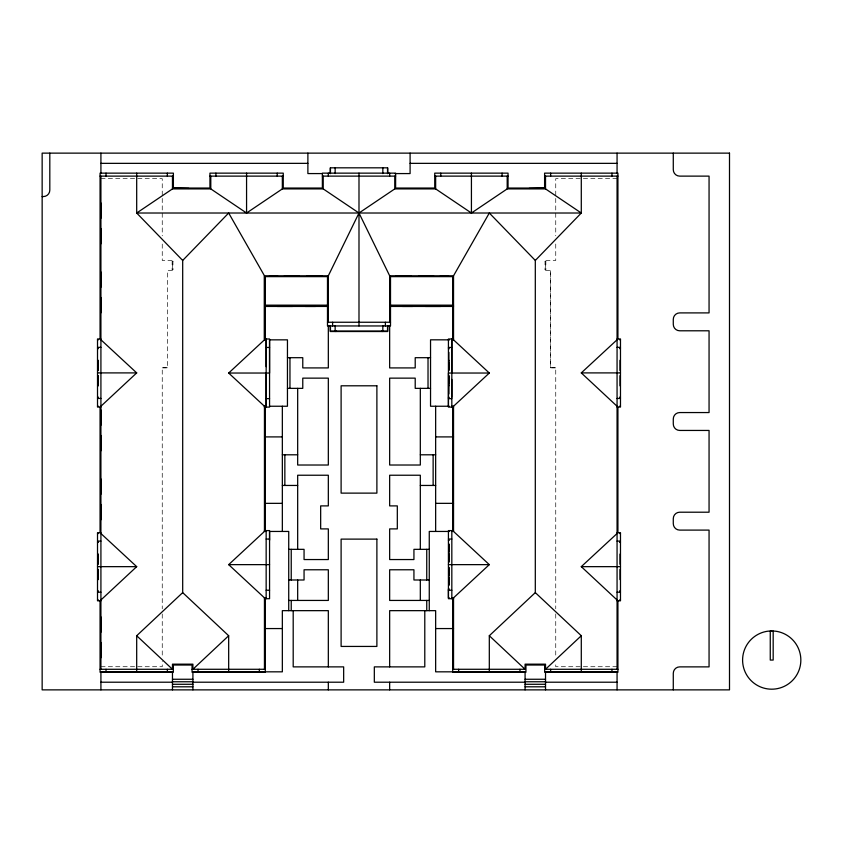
<?xml version="1.0" encoding="UTF-8"?>
<svg xmlns="http://www.w3.org/2000/svg" width="843" height="843" viewBox="0 0 843 843"><rect width="100%" height="100%" fill="white"/><g stroke="black" fill="none" stroke-linecap="round" stroke-linejoin="round"><path stroke-width="0.63" stroke-dasharray="4.21 3.16" d="M555.748 367.843L550.637 367.843L550.637 270.666L545.526 270.666L545.526 260.445L555.748 260.445L555.748 242.278M100.918 178.684L162.246 178.684L162.246 235.787M617.065 178.684L555.748 178.684L555.748 235.787M172.141 261.783L172.941 261.783M545.042 261.783L545.842 261.783M172.141 269.328L172.941 269.328M545.042 269.328L545.842 269.328M167.357 367.769L162.246 367.769L162.246 608.794M550.637 367.769L555.748 367.769L555.748 608.794M162.246 367.843L167.357 367.843L167.357 270.666L172.467 270.666L172.467 260.445L162.246 260.445L162.246 242.278M100.918 666.718L162.246 666.718L162.246 661.449M617.065 666.718L555.748 666.718L555.748 662.767M555.748 614.01L555.748 656.528M550.637 270.666L550.637 367.843M162.246 614.01L162.246 656.528M172.941 261.362L172.141 261.362L172.141 269.749L172.941 269.749L172.941 261.362M545.842 261.362L545.042 261.362L545.042 269.749L545.842 269.749L545.842 261.362"/><path stroke-width="1.26" d="M266.156 373.038L266.156 406.242L264.449 406.242L228.674 373.038L264.449 339.845L266.156 339.845L266.156 366.663M269.56 540.331L269.56 531.438M269.56 339.845L269.56 373.038L228.674 373.038M448.423 406.242L448.423 373.038L489.309 373.038L453.534 406.242L451.827 406.242M448.866 585.01L448.866 577.255M448.855 575.706L448.855 567.202L448.866 585.369M448.855 562.049L448.855 553.556M448.866 552.007L448.866 544.251M448.866 393.955L448.866 385.472M448.855 384.102L448.866 375.599L448.866 385.82M448.866 360.267L448.855 370.509L448.866 362.005M451.827 397.359L451.827 379.413M451.827 373.038L451.827 339.845L453.534 339.845L489.309 373.038M453.534 669.279L453.534 597.845L489.309 564.641L453.534 531.438L451.827 531.438M453.534 339.845L453.534 275.777L489.309 213.016L535.305 260.445L535.305 592.618L489.309 635.738L489.309 672.261M535.305 592.618L581.291 635.738L581.291 672.261M328.327 322.247L328.327 275.777L358.992 213.016L394.766 188.906L435.652 188.906L471.427 213.016L507.191 188.906L545.526 188.906L581.291 213.016L535.305 260.445M228.674 672.261L228.674 635.738L182.689 592.618L182.689 260.445L228.674 213.016L264.449 275.777L264.449 339.845M136.692 672.261L136.692 635.738L182.689 592.618M228.674 635.738L192.91 669.279L192.91 664.168L172.467 664.168L172.467 669.279L100.064 669.279M452.68 669.279L525.084 669.279L525.084 664.168L545.526 664.168L545.526 669.279L581.291 635.738M100.918 406.242L136.692 372.901L100.918 339.782M100.918 599.995L136.692 566.654L100.918 533.524M266.156 597.845L264.449 597.845L228.674 564.641L264.449 531.438L266.156 531.438M617.065 406.242L581.291 372.901L617.065 339.782M617.065 599.995L581.291 566.654L617.065 533.524M389.656 322.247L389.656 275.777L358.992 213.016L323.217 188.906L282.342 188.906L246.567 213.016L210.792 188.906L172.467 188.906L136.692 213.016L182.689 260.445M529.119 188.4L544.599 188.052L544.599 173.142L617.919 173.142L617.919 338.949M100.918 163.352L307.885 163.352M410.098 163.352L617.065 163.352M321.9 173.574L307.885 173.574L307.885 153.131M394.819 173.574L410.098 173.574L410.098 153.131M100.064 176.124L173.384 176.124M209.939 176.124L283.259 176.124M322.374 176.124L395.62 176.124M434.735 176.124L508.044 176.124M544.599 176.124L617.919 176.124M100.064 338.949L100.064 173.142L173.384 173.142L173.384 188.052L209.939 188.052L209.939 173.142L283.259 173.142L283.259 188.052L322.374 188.052L322.374 173.142L395.62 173.142L395.62 188.052L434.735 188.052L434.735 173.142L508.044 173.142L508.044 188.052L544.599 188.052M42.15 196.567L43.362 196.567A6.459 6.459 0 0 0 49.811 190.107L49.811 153.131M100.918 202.952L100.918 218.284M100.918 228.506L100.918 243.838M100.918 271.941L100.918 287.273M328.327 275.777L264.449 275.777L264.449 338.991L269.56 338.991L269.56 407.095L264.449 407.095L264.449 406.242L264.449 531.438L264.449 530.595L269.56 530.595L269.56 598.699L264.449 598.699M389.656 275.777L453.534 275.777M269.339 276.198L277.716 276.198M284.27 276.198L299.36 276.198M306.978 276.198L322.068 276.198M395.925 276.198L411.015 276.198M418.623 276.198L433.713 276.198M440.267 276.198L448.645 276.198M100.918 297.495L100.918 312.827M265.756 305.166L327.031 305.166M389.656 305.166L453.534 305.166M265.756 306.441L327.031 306.441M389.656 306.441L453.534 306.441M327.484 322.247L390.509 322.247M100.918 338.949L97.514 338.949L97.514 407.064L100.918 407.064M453.534 338.991L448.423 338.991L448.423 407.095L453.534 407.095M617.065 338.949L620.48 338.949L620.48 407.064L617.065 407.064M97.514 339.792L98.368 339.792M269.96 339.845L287.452 339.845L287.452 406.242L269.96 406.242M619.626 339.792L620.48 339.792M97.514 347.358L100.918 347.358M617.065 347.358L620.48 347.358M266.156 347.453L269.56 347.453M448.423 347.453L451.827 347.453M97.514 348.644L98.368 348.644M619.626 348.644L620.48 348.644M448.423 348.728L449.277 348.728M287.452 357.695L302.774 357.695L302.774 367.917L328.327 367.917L328.327 325.609M430.541 357.695L415.209 357.695L415.209 367.917L389.656 367.917L389.656 325.609M98.368 360.309L98.368 370.53M97.514 372.901L136.692 372.901M581.291 372.901L620.48 372.901M98.368 375.641L98.368 385.862M287.452 388.36L302.774 388.36L302.774 378.138L328.327 378.138L328.327 465.02L297.674 465.02L297.674 388.36M430.541 388.36L415.209 388.36L415.209 378.138L389.656 378.138L389.656 465.02L420.32 465.02L420.32 388.36M97.514 397.169L98.368 397.169M619.626 397.169L620.48 397.169M448.423 397.359L449.277 397.359M97.514 398.444L100.918 398.444M617.065 398.444L620.48 398.444M266.156 398.634L269.56 398.634M448.423 398.634L451.827 398.634M97.514 406.221L98.368 406.221M449.277 406.242L430.541 406.242L430.541 339.813L449.277 339.845L448.423 339.813M619.626 406.221L620.48 406.221M100.918 409.93L100.918 425.251M100.918 435.473L100.918 450.805M265.724 436.906L282.342 436.906M435.652 436.906L453.534 436.906M282.342 454.798L297.674 454.798M420.32 454.798L435.652 454.798M100.918 478.919L100.918 494.251M282.342 485.452L297.674 485.452M420.32 485.452L435.652 485.452M265.724 503.345L282.342 503.345M435.652 503.345L453.534 503.345M100.918 504.462L100.918 519.794M453.534 530.595L448.423 530.595L448.423 598.699L453.534 598.699L453.534 597.845L451.827 597.845M269.96 531.448L288.727 531.448L288.727 610.659M449.277 531.448L429.266 531.448L429.266 610.659M100.918 532.702L97.514 532.702L97.514 600.817L100.918 600.817M617.065 532.702L620.48 532.702L620.48 600.817L617.065 600.817M97.514 533.535L98.368 533.535M619.626 533.535L620.48 533.535M266.156 539.056L269.56 539.056M448.423 539.056L451.827 539.056M448.423 540.331L449.277 540.331M97.514 541.111L100.918 541.111M617.065 541.111L620.48 541.111M97.514 542.386L98.368 542.386M619.626 542.386L620.48 542.386M288.727 549.341L304.06 549.341L304.06 559.552L328.327 559.552L328.327 528.898L320.667 528.898L320.667 505.895L328.327 505.895L328.327 475.231L297.674 475.231L297.674 549.341M429.266 549.341L413.934 549.341L413.934 559.552L389.656 559.552L389.656 528.898L397.316 528.898L397.316 505.895L389.656 505.895L389.656 475.231L420.32 475.231L420.32 549.341M98.368 554.051L98.368 564.273M228.674 564.641L269.56 564.641M448.423 564.641L489.309 564.641M97.514 566.654L136.692 566.654M581.291 566.654L620.48 566.654M98.368 569.383L98.368 579.605M288.727 579.995L304.06 579.995L304.06 569.773L328.327 569.773L328.327 600.437L288.727 600.437M429.266 579.995L413.934 579.995L413.934 569.773L389.656 569.773L389.656 600.437L429.266 600.437M449.277 588.962L448.423 588.962L448.423 597.845L449.277 597.845M266.156 590.237L269.56 590.237M448.423 590.237L451.827 590.237M97.514 590.911L98.368 590.911M619.626 590.911L620.48 590.911M97.514 592.197L100.918 592.197M617.065 592.197L620.48 592.197M97.514 599.974L98.368 599.974M619.626 599.974L620.48 599.974M100.918 616.897L100.918 632.229M265.724 628.562L282.342 628.562M435.652 628.562L453.534 628.562M100.918 642.45L100.918 657.782M192.056 669.279L265.303 669.279M545.526 669.279L617.919 669.279M172.467 679.258L192.91 679.258M525.084 679.258L545.526 679.258M172.467 681.766L192.91 681.766M525.084 681.766L545.526 681.766M100.918 682.208L172.467 682.208M192.91 682.208L343.659 682.208L343.659 666.876L293.195 666.876L293.195 610.659M525.084 682.208L374.324 682.208L374.324 666.876L424.788 666.876L424.788 610.659M545.526 682.208L617.065 682.208M172.467 684.284L192.91 684.284M525.084 684.284L545.526 684.284M172.467 686.803L192.91 686.803M525.084 686.803L545.526 686.803M173.384 188.052L188.864 188.4M489.309 635.738L525.084 669.279M136.692 635.738L172.467 669.279M773.179 631.028L773.179 660.069L770.26 660.069L770.26 631.028M673.283 153.131L673.283 169.675A6.438 6.438 0 0 0 679.721 176.124L709.058 176.124L709.058 312.901L679.721 312.901A6.438 6.438 0 0 0 673.283 319.36L673.283 324.334A6.438 6.438 0 0 0 679.721 330.793L709.058 330.793L709.058 412.554L679.721 412.554A6.438 6.438 0 0 0 673.283 419.013L673.283 423.987A6.438 6.438 0 0 0 679.721 430.446L709.058 430.446L709.058 512.207L679.721 512.207A6.438 6.438 0 0 0 673.283 518.666L673.283 523.64A6.438 6.438 0 0 0 679.721 530.099L709.058 530.099L709.058 666.876L679.721 666.876A6.438 6.438 0 0 0 673.283 673.325L673.283 689.869M620.037 360.309L620.037 370.53M620.037 375.641L620.037 385.862M620.037 554.051L620.037 564.273M620.037 569.383L620.037 579.605M617.919 407.064L617.919 532.702M617.919 600.817L617.919 672.261L544.673 672.261L544.673 665.022L525.937 665.022L525.937 672.261L452.68 672.261L452.68 598.699M617.065 153.131L617.065 173.574M617.065 176.124L617.065 669.279M617.065 689.869L617.065 671.829L545.526 671.829L545.526 689.869M611.955 173.142L611.955 176.124M611.955 669.279L611.955 672.261M581.291 173.142L581.291 213.016L136.692 213.016L136.692 173.142M550.637 173.142L550.637 176.124M550.637 669.279L550.637 672.261M545.526 176.124L545.526 188.906M525.084 689.869L525.084 671.829L435.652 671.829L435.652 610.659L389.656 610.659L389.656 666.876M519.973 669.279L519.973 672.261M507.191 176.124L507.191 188.906M502.08 173.142L502.08 176.124M471.427 173.142L471.427 213.016M458.645 669.279L458.645 672.261M453.534 406.242L453.534 531.438M452.68 338.991L452.68 276.63L390.509 276.63L390.509 325.956L327.484 325.956L327.484 276.63L265.303 276.63L265.303 338.991M452.68 407.095L452.68 530.595M451.827 338.991L451.827 407.095M451.827 530.595L451.827 598.699M448.866 352.342L448.866 360.825M448.866 543.893L448.866 562.112M440.763 173.142L440.763 176.124M440.752 306.441L425.43 306.441M435.652 176.124L435.652 188.906M435.652 406.242L435.652 531.448M433.133 454.798L433.133 485.452M428.023 357.695L428.023 388.36M426.748 549.341L426.748 579.995M426.748 600.437L426.748 610.659M420.32 579.995L420.32 600.437M412.649 306.441L402.427 306.441M394.766 176.124L394.766 188.906M390.077 282.921L390.077 298.011M390.067 311.035L390.067 321.257M389.656 173.142L389.656 176.124M389.656 682.208L389.656 689.869M387.738 173.574L387.738 167.82L330.245 167.82L330.245 173.574M387.738 325.609L387.738 331.52L330.245 331.52L330.245 325.609M387.527 168.242L387.527 173.574M387.527 325.609L387.527 331.088L330.456 331.088L330.456 325.609M385.399 322.247L385.399 325.956M382.838 167.82L382.838 173.574M382.838 325.609L382.838 331.52M381.995 330.667L381.995 331.52M358.992 173.142L358.992 325.956M335.999 330.667L335.999 331.52M335.145 167.82L335.145 173.574M335.145 325.609L335.145 331.52M332.595 322.247L332.595 325.956M330.456 168.242L330.456 173.574M328.327 173.142L328.327 176.124M328.327 666.876L328.327 610.659L282.342 610.659L282.342 671.829L192.91 671.829L192.91 689.869M328.327 682.208L328.327 689.869M323.217 176.124L323.217 188.906M315.556 306.441L305.335 306.441M297.674 579.995L297.674 600.437M292.563 306.441L277.231 306.441M291.235 549.341L291.235 579.995M291.235 600.437L291.235 610.659M289.96 357.695L289.96 388.36M284.85 454.798L284.85 485.452M282.342 176.124L282.342 188.906M282.342 406.242L282.342 531.448M277.231 173.142L277.231 176.124M266.156 338.991L266.156 407.095M266.156 530.595L266.156 598.699M265.303 407.095L265.303 530.595M265.303 598.699L265.303 672.261L192.056 672.261L192.056 665.022L173.321 665.022L173.321 672.261L100.064 672.261L100.064 600.817M264.449 597.845L264.449 669.279M259.338 669.279L259.338 672.261M246.567 173.142L246.567 213.016M215.903 173.142L215.903 176.124M210.792 176.124L210.792 188.906M198.021 669.279L198.021 672.261M172.467 176.124L172.467 188.906M172.467 689.869L172.467 671.829L100.918 671.829L100.918 689.869M167.357 173.142L167.357 176.124M167.357 669.279L167.357 672.261M106.028 173.142L106.028 176.124M106.028 669.279L106.028 672.261M100.918 153.131L100.918 173.574M100.918 176.124L100.918 669.279M100.064 407.064L100.064 532.702M771.714 630.933L767.92 631.186A29.136 29.136 0 0 0 747.151 675.717A29.136 29.136 0 0 0 796.287 675.717A29.136 29.136 0 0 0 775.518 631.186L771.714 630.933M729.501 153.131L42.15 153.131L42.15 689.869L729.501 689.869L729.501 153.131M376.884 385.799L341.109 385.799L341.109 493.123L376.884 493.123L376.884 385.799M376.884 539.12L341.109 539.12L341.109 646.433L376.884 646.433L376.884 539.12"/></g></svg>
